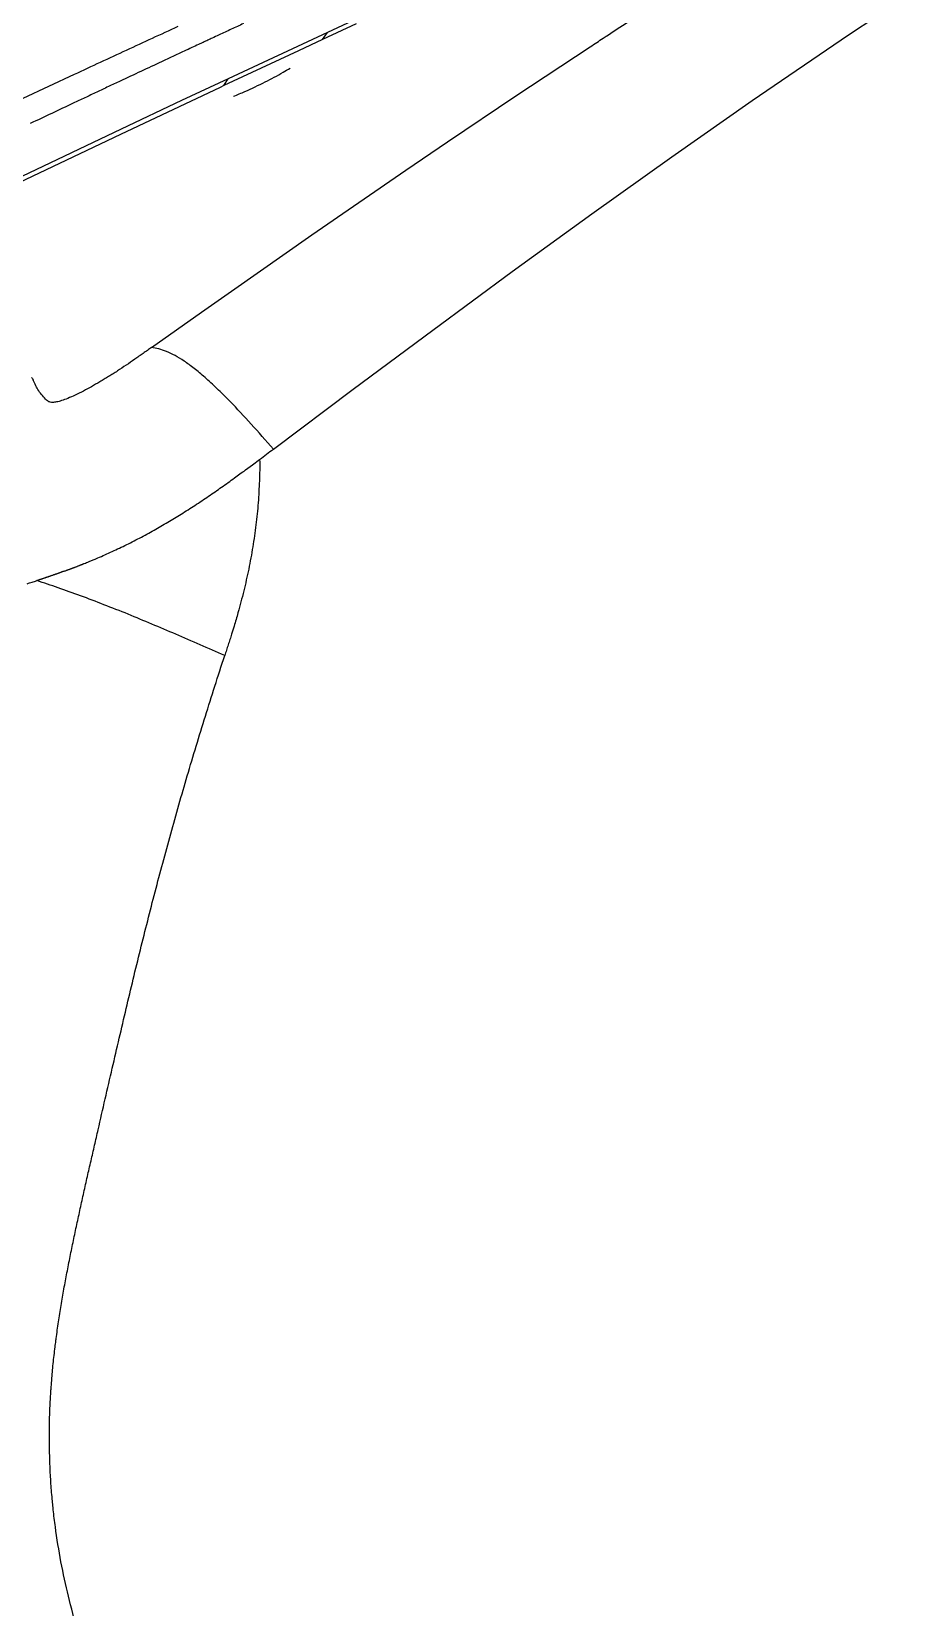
# Model space of a CAD drawing. Extents: x -51 to 27, y -13 to 136.
# Drawn here: x -38.61 to -31.44, y 25.45 to 38.26 of the extents above; entities that cross this region are included whole.
import ezdxf

# ---------------------------------------------------------------- set-up
doc = ezdxf.new("R2010")
doc.units = 0
doc.header["$MEASUREMENT"] = 0
doc.layers.add('GEOMETRY', color=2, linetype='Continuous', lineweight=25)

# ---------------------------------------------------------------- blocks, each defined once
blk = doc.blocks.new('2026 MONTERREY-BLOOM')
at = {"layer": 'GEOMETRY'}
for p, q in [((-20.284, -45.484), (-19.756, -45.134)), ((-24.149, -45.292), (-24.522, -45.464)), ((-24.522, -45.464), (-25.33, -45.841)), ((-24.288, -45.394), (-24.562, -45.521)), ((-24.562, -45.521), (-24.522, -45.464)), ((-24.562, -45.521), (-24.758, -45.612)), ((-22.989, -45.98), (-22.385, -45.58)), ((-21.069, -46.018), (-20.284, -45.484)), ((-24.758, -45.612), (-25.365, -45.896)), ((-27.436, -46.204), (-26.578, -45.803)), ((-25.33, -45.841), (-25.708, -46.018)), ((-25.365, -45.896), (-25.33, -45.841)), ((-25.394, -45.91), (-26.205, -46.292)), ((-25.365, -45.896), (-25.394, -45.91)), ((-23.546, -46.354), (-22.989, -45.98)), ((-25.708, -46.018), (-26.2, -46.25)), ((-21.722, -46.474), (-21.069, -46.018)), ((-26.205, -46.292), (-27.03, -46.685)), ((-26.2, -46.25), (-27.007, -46.634)), ((-23.883, -46.583), (-23.546, -46.354)), ((-22.372, -46.938), (-21.722, -46.474)), ((-24.267, -46.846), (-23.883, -46.583)), ((-24.648, -47.109), (-24.267, -46.846)), ((-23.019, -47.407), (-22.372, -46.938)), ((-25.303, -47.566), (-24.648, -47.109)), ((-23.666, -47.883), (-23.019, -47.407)), ((-25.546, -47.737), (-25.303, -47.566)), ((-25.952, -48.024), (-25.546, -47.737)), ((-24.312, -48.364), (-23.666, -47.883)), ((-26.928, -48.267), (-26.919, -48.277)), ((-26.919, -48.277), (-26.913, -48.29)), ((-24.961, -48.85), (-24.312, -48.364))]:
    blk.add_line(p, q, dxfattribs=at)
at = {"layer": 'GEOMETRY', "flags": 128}
for points in [[(-26.793, -48.461), (-26.799, -48.457), (-26.805, -48.452)], [(-25.188, -49.02), (-25.13, -48.977), (-25.073, -48.934)]]:
    blk.add_lwpolyline(points, dxfattribs=at)
at = {"layer": 'GEOMETRY'}
for points, knots in [([(-19.803, -75.376), (-20.573, -75.349), (-22.107, -75.294), (-24.41, -75.186), (-26.452, -75.069), (-28.236, -74.939), (-29.41, -74.834), (-30.231, -74.749), (-30.697, -74.696), (-31.162, -74.645), (-31.622, -74.554), (-32.088, -74.419), (-32.552, -74.237), (-33.007, -74.006), (-33.438, -73.733), (-33.841, -73.421), (-34.212, -73.071), (-34.549, -72.688), (-34.848, -72.275), (-35.107, -71.835), (-35.307, -71.406), (-35.457, -70.996), (-35.566, -70.611), (-35.646, -70.224), (-35.695, -69.825), (-35.741, -69.423), (-35.838, -68.516), (-35.959, -67.183), (-36.084, -65.416), (-36.197, -63.463), (-36.301, -61.258), (-36.394, -58.796), (-36.468, -56.328), (-36.527, -53.85), (-36.577, -51.038), (-36.616, -47.895), (-36.637, -44.561), (-36.642, -42.225), (-36.643, -40.887), (-36.643, -40.406), (-36.643, -39.926), (-36.643, -39.452), (-36.643, -39.139), (-36.643, -38.985)], [0, 0, 0, 0, 0.0467709, 0.0932958, 0.1400933, 0.1710351, 0.2019709, 0.2116866, 0.2211975, 0.2304811, 0.2400742, 0.2496538, 0.2599664, 0.2702825, 0.2805986, 0.2909143, 0.3012298, 0.311545, 0.3218607, 0.3321766, 0.3424925, 0.3505825, 0.3586781, 0.3667695, 0.3746051, 0.3831066, 0.3913525, 0.429977, 0.4644608, 0.4989699, 0.5488683, 0.598565, 0.6486664, 0.6988989, 0.7491594, 0.8195402, 0.8898842, 0.9517621, 0.9614858, 0.9712096, 0.9809334, 0.9906576, 1, 1, 1, 1]), ([(-22.385, -45.58), (-22.35, -45.557), (-22.304, -45.527), (-22.203, -45.46), (-22.086, -45.384), (-21.962, -45.303), (-21.86, -45.237), (-21.809, -45.204), (-21.775, -45.182)], [0, 0, 0, 0, 0.174157, 0.224379, 0.5, 0.75, 0.833336, 1, 1, 1, 1]), ([(-26.578, -45.803), (-26.437, -45.738), (-26.154, -45.606), (-25.875, -45.478), (-25.736, -45.414)], [0, 0, 0, 0, 0.5003429, 1, 1, 1, 1]), ([(-25.204, -45.392), (-25.237, -45.407), (-25.304, -45.438), (-25.37, -45.469), (-25.403, -45.484)], [0, 0, 0, 0, 0.500019, 1, 1, 1, 1]), ([(-25.624, -45.587), (-25.665, -45.606), (-25.747, -45.644), (-25.829, -45.683), (-25.87, -45.702)], [0, 0, 0, 0, 0.500028, 1, 1, 1, 1]), ([(-25.403, -45.484), (-25.422, -45.493), (-25.452, -45.507), (-25.488, -45.524), (-25.513, -45.535), (-25.538, -45.547), (-25.575, -45.564), (-25.606, -45.579), (-25.624, -45.587)], [0, 0, 0, 0, 0.25, 0.408196, 0.5, 0.585341, 0.75, 1, 1, 1, 1]), ([(-25.87, -45.702), (-25.926, -45.728), (-26.038, -45.78), (-26.151, -45.833), (-26.207, -45.86)], [0, 0, 0, 0, 0.500038, 1, 1, 1, 1]), ([(-25.285, -45.983), (-25.254, -45.97), (-25.167, -45.934), (-25.032, -45.869), (-24.91, -45.805), (-24.844, -45.765), (-24.825, -45.753)], [0, 0, 0, 0, 0.1960662, 0.5482968, 0.8703828, 1, 1, 1, 1]), ([(-26.398, -45.949), (-26.414, -45.957), (-26.446, -45.972), (-26.478, -45.987), (-26.494, -45.994)], [0, 0, 0, 0, 0.500009, 1, 1, 1, 1]), ([(-26.207, -45.86), (-26.239, -45.875), (-26.303, -45.904), (-26.366, -45.934), (-26.398, -45.949)], [0, 0, 0, 0, 0.500019, 1, 1, 1, 1]), ([(-26.59, -46.039), (-26.648, -46.067), (-26.763, -46.121), (-26.879, -46.176), (-26.938, -46.204)], [0, 0, 0, 0, 0.5000233, 1, 1, 1, 1]), ([(-26.494, -45.994), (-26.51, -46.002), (-26.542, -46.017), (-26.574, -46.032), (-26.59, -46.039)], [0, 0, 0, 0, 0.500008, 1, 1, 1, 1]), ([(-25.952, -48.024), (-25.963, -48.032), (-25.986, -48.048), (-26.008, -48.064), (-26.02, -48.072)], [0, 0, 0, 0, 0.500034, 1, 1, 1, 1]), ([(-25.829, -48.057), (-25.851, -48.049), (-25.895, -48.032), (-25.933, -48.027), (-25.952, -48.024)], [0, 0, 0, 0, 0.485666, 1, 1, 1, 1]), ([(-26.088, -48.12), (-26.111, -48.136), (-26.158, -48.168), (-26.206, -48.199), (-26.229, -48.215)], [0, 0, 0, 0, 0.500006, 1, 1, 1, 1]), ([(-25.686, -48.135), (-25.712, -48.119), (-25.764, -48.086), (-25.807, -48.067), (-25.829, -48.057)], [0, 0, 0, 0, 0.489844, 1, 1, 1, 1]), ([(-25.517, -48.268), (-25.547, -48.242), (-25.608, -48.19), (-25.66, -48.154), (-25.686, -48.135)], [0, 0, 0, 0, 0.497252, 1, 1, 1, 1]), ([(-26.301, -48.261), (-26.313, -48.268), (-26.337, -48.283), (-26.36, -48.297), (-26.372, -48.304)], [0, 0, 0, 0, 0.5, 1, 1, 1, 1]), ([(-26.229, -48.215), (-26.241, -48.223), (-26.265, -48.238), (-26.289, -48.253), (-26.301, -48.261)], [0, 0, 0, 0, 0.500001, 1, 1, 1, 1]), ([(-25.313, -48.463), (-25.349, -48.427), (-25.421, -48.355), (-25.485, -48.297), (-25.517, -48.268)], [0, 0, 0, 0, 0.505636, 1, 1, 1, 1]), ([(-26.805, -48.452), (-26.828, -48.428), (-26.874, -48.38), (-26.9, -48.32), (-26.913, -48.29)], [0, 0, 0, 0, 0.5, 1, 1, 1, 1]), ([(-26.505, -48.378), (-26.528, -48.39), (-26.575, -48.414), (-26.613, -48.43), (-26.633, -48.438)], [0, 0, 0, 0, 0.499997, 1, 1, 1, 1]), ([(-26.372, -48.304), (-26.395, -48.317), (-26.441, -48.344), (-26.483, -48.367), (-26.505, -48.378)], [0, 0, 0, 0, 0.500001, 1, 1, 1, 1]), ([(-26.724, -48.467), (-26.735, -48.469), (-26.757, -48.472), (-26.77, -48.47), (-26.777, -48.468)], [0, 0, 0, 0, 0.49997, 1, 1, 1, 1]), ([(-26.633, -48.438), (-26.65, -48.445), (-26.685, -48.458), (-26.711, -48.464), (-26.724, -48.467)], [0, 0, 0, 0, 0.499988, 1, 1, 1, 1]), ([(-24.961, -48.85), (-25.022, -48.781), (-25.143, -48.642), (-25.256, -48.523), (-25.313, -48.463)], [0, 0, 0, 0, 0.500053, 1, 1, 1, 1]), ([(-25.073, -48.934), (-25.054, -48.92), (-25.017, -48.892), (-24.98, -48.864), (-24.961, -48.85)], [0, 0, 0, 0, 0.499979, 1, 1, 1, 1]), ([(-25.277, -49.085), (-25.263, -49.074), (-25.233, -49.052), (-25.203, -49.031), (-25.188, -49.02)], [0, 0, 0, 0, 0.499877, 1, 1, 1, 1]), ([(-25.075, -49.108), (-25.078, -49.167), (-25.083, -49.286), (-25.096, -49.406), (-25.103, -49.466)], [0, 0, 0, 0, 0.5, 1, 1, 1, 1]), ([(-25.931, -49.509), (-25.894, -49.488), (-25.82, -49.446), (-25.748, -49.401), (-25.712, -49.379)], [0, 0, 0, 0, 0.5, 1, 1, 1, 1]), ([(-26.169, -49.634), (-26.129, -49.614), (-26.049, -49.574), (-25.97, -49.53), (-25.931, -49.509)], [0, 0, 0, 0, 0.499999, 1, 1, 1, 1]), ([(-25.103, -49.466), (-25.111, -49.525), (-25.127, -49.645), (-25.15, -49.765), (-25.162, -49.825)], [0, 0, 0, 0, 0.5, 1, 1, 1, 1]), ([(-26.404, -49.741), (-26.365, -49.724), (-26.286, -49.69), (-26.208, -49.652), (-26.169, -49.634)], [0, 0, 0, 0, 0.5, 1, 1, 1, 1]), ([(-26.632, -49.831), (-26.629, -49.83), (-26.624, -49.829), (-26.619, -49.827), (-26.617, -49.826)], [0, 0, 0, 0, 0.4999037, 1, 1, 1, 1]), ([(-26.617, -49.826), (-26.614, -49.825), (-26.609, -49.823), (-26.604, -49.821), (-26.602, -49.82)], [0, 0, 0, 0, 0.499904, 1, 1, 1, 1]), ([(-26.602, -49.82), (-26.6, -49.82), (-26.598, -49.819), (-26.595, -49.818), (-26.594, -49.817)], [0, 0, 0, 0, 0.499952, 1, 1, 1, 1]), ([(-26.594, -49.817), (-26.592, -49.816), (-26.587, -49.814), (-26.582, -49.812), (-26.579, -49.812)], [0, 0, 0, 0, 0.4999054, 1, 1, 1, 1]), ([(-26.579, -49.812), (-26.578, -49.811), (-26.575, -49.81), (-26.573, -49.809), (-26.572, -49.809)], [0, 0, 0, 0, 0.499953, 1, 1, 1, 1]), ([(-26.572, -49.809), (-26.569, -49.808), (-26.564, -49.806), (-26.559, -49.804), (-26.557, -49.803)], [0, 0, 0, 0, 0.499907, 1, 1, 1, 1]), ([(-26.557, -49.803), (-26.554, -49.802), (-26.549, -49.8), (-26.544, -49.798), (-26.541, -49.797)], [0, 0, 0, 0, 0.499908, 1, 1, 1, 1]), ([(-26.541, -49.797), (-26.54, -49.796), (-26.538, -49.795), (-26.535, -49.794), (-26.534, -49.794)], [0, 0, 0, 0, 0.499954, 1, 1, 1, 1]), ([(-26.534, -49.794), (-26.533, -49.793), (-26.53, -49.792), (-26.528, -49.791), (-26.526, -49.791)], [0, 0, 0, 0, 0.499954, 1, 1, 1, 1]), ([(-26.526, -49.791), (-26.525, -49.79), (-26.522, -49.789), (-26.518, -49.788), (-26.517, -49.787)], [0, 0, 0, 0, 0.499943, 1, 1, 1, 1]), ([(-26.517, -49.787), (-26.516, -49.787), (-26.514, -49.786), (-26.512, -49.785), (-26.511, -49.785)], [0, 0, 0, 0, 0.499965, 1, 1, 1, 1]), ([(-26.511, -49.785), (-26.509, -49.784), (-26.505, -49.782), (-26.501, -49.781), (-26.499, -49.78)], [0, 0, 0, 0, 0.4999329, 1, 1, 1, 1]), ([(-26.499, -49.78), (-26.493, -49.778), (-26.48, -49.772), (-26.467, -49.767), (-26.46, -49.764)], [0, 0, 0, 0, 0.499775, 1, 1, 1, 1]), ([(-26.46, -49.764), (-26.451, -49.76), (-26.432, -49.753), (-26.414, -49.745), (-26.404, -49.741)], [0, 0, 0, 0, 0.499691, 1, 1, 1, 1]), ([(-25.162, -49.825), (-25.175, -49.884), (-25.2, -50.003), (-25.233, -50.121), (-25.249, -50.18)], [0, 0, 0, 0, 0.4999996, 1, 1, 1, 1]), ([(-26.962, -49.944), (-26.956, -49.942), (-26.943, -49.938), (-26.93, -49.934), (-26.923, -49.932)], [0, 0, 0, 0, 0.499765, 1, 1, 1, 1]), ([(-26.923, -49.932), (-26.917, -49.93), (-26.904, -49.926), (-26.891, -49.921), (-26.885, -49.919)], [0, 0, 0, 0, 0.499756, 1, 1, 1, 1]), ([(-26.871, -49.915), (-26.873, -49.916), (-26.878, -49.917), (-26.882, -49.919), (-26.885, -49.919)], [0, 0, 0, 0, 0.500632, 1, 1, 1, 1]), ([(-26.142, -50.192), (-26.208, -50.166), (-26.339, -50.114), (-26.529, -50.042), (-26.712, -49.976), (-26.827, -49.938), (-26.885, -49.919)], [0, 0, 0, 0, 0.25433, 0.505616, 0.754024, 1, 1, 1, 1]), ([(-26.856, -49.91), (-26.858, -49.911), (-26.863, -49.912), (-26.868, -49.914), (-26.871, -49.915)], [0, 0, 0, 0, 0.501284, 1, 1, 1, 1]), ([(-26.841, -49.905), (-26.844, -49.906), (-26.849, -49.908), (-26.854, -49.909), (-26.856, -49.91)], [0, 0, 0, 0, 0.501044, 1, 1, 1, 1]), ([(-26.826, -49.9), (-26.829, -49.901), (-26.834, -49.902), (-26.839, -49.904), (-26.841, -49.905)], [0, 0, 0, 0, 0.4998419, 1, 1, 1, 1]), ([(-26.819, -49.898), (-26.82, -49.898), (-26.823, -49.899), (-26.825, -49.9), (-26.826, -49.9)], [0, 0, 0, 0, 0.499446, 1, 1, 1, 1]), ([(-26.812, -49.895), (-26.813, -49.896), (-26.816, -49.897), (-26.818, -49.897), (-26.819, -49.898)], [0, 0, 0, 0, 0.500049, 1, 1, 1, 1]), ([(-26.805, -49.893), (-26.806, -49.893), (-26.809, -49.894), (-26.811, -49.895), (-26.812, -49.895)], [0, 0, 0, 0, 0.499287, 1, 1, 1, 1]), ([(-26.797, -49.89), (-26.798, -49.89), (-26.801, -49.891), (-26.804, -49.892), (-26.805, -49.893)], [0, 0, 0, 0, 0.500054, 1, 1, 1, 1]), ([(-26.789, -49.887), (-26.791, -49.888), (-26.793, -49.889), (-26.796, -49.89), (-26.797, -49.89)], [0, 0, 0, 0, 0.499708, 1, 1, 1, 1]), ([(-26.781, -49.885), (-26.782, -49.885), (-26.785, -49.886), (-26.788, -49.887), (-26.789, -49.887)], [0, 0, 0, 0, 0.499565, 1, 1, 1, 1]), ([(-26.767, -49.88), (-26.769, -49.881), (-26.774, -49.882), (-26.778, -49.884), (-26.781, -49.885)], [0, 0, 0, 0, 0.500875, 1, 1, 1, 1]), ([(-26.752, -49.875), (-26.755, -49.876), (-26.76, -49.877), (-26.765, -49.879), (-26.767, -49.88)], [0, 0, 0, 0, 0.500435, 1, 1, 1, 1]), ([(-26.745, -49.872), (-26.746, -49.872), (-26.748, -49.873), (-26.751, -49.874), (-26.752, -49.875)], [0, 0, 0, 0, 0.500506, 1, 1, 1, 1]), ([(-26.737, -49.869), (-26.738, -49.87), (-26.741, -49.871), (-26.743, -49.872), (-26.745, -49.872)], [0, 0, 0, 0, 0.499351, 1, 1, 1, 1]), ([(-26.729, -49.867), (-26.73, -49.867), (-26.733, -49.868), (-26.736, -49.869), (-26.737, -49.869)], [0, 0, 0, 0, 0.499355, 1, 1, 1, 1]), ([(-26.715, -49.862), (-26.717, -49.863), (-26.722, -49.864), (-26.727, -49.866), (-26.729, -49.867)], [0, 0, 0, 0, 0.500095, 1, 1, 1, 1]), ([(-26.707, -49.859), (-26.709, -49.859), (-26.711, -49.86), (-26.714, -49.861), (-26.715, -49.862)], [0, 0, 0, 0, 0.498376, 1, 1, 1, 1]), ([(-26.692, -49.853), (-26.695, -49.854), (-26.7, -49.856), (-26.705, -49.858), (-26.707, -49.859)], [0, 0, 0, 0, 0.5001002, 1, 1, 1, 1]), ([(-26.684, -49.851), (-26.686, -49.851), (-26.688, -49.852), (-26.691, -49.853), (-26.692, -49.853)], [0, 0, 0, 0, 0.501175, 1, 1, 1, 1]), ([(-26.677, -49.848), (-26.678, -49.848), (-26.681, -49.849), (-26.683, -49.85), (-26.684, -49.851)], [0, 0, 0, 0, 0.50005, 1, 1, 1, 1]), ([(-26.669, -49.845), (-26.67, -49.846), (-26.673, -49.846), (-26.676, -49.847), (-26.677, -49.848)], [0, 0, 0, 0, 0.497666, 1, 1, 1, 1]), ([(-26.662, -49.842), (-26.663, -49.843), (-26.665, -49.844), (-26.668, -49.845), (-26.669, -49.845)], [0, 0, 0, 0, 0.500362, 1, 1, 1, 1]), ([(-26.662, -49.842), (-26.659, -49.841), (-26.654, -49.84), (-26.649, -49.838), (-26.647, -49.837)], [0, 0, 0, 0, 0.499902, 1, 1, 1, 1]), ([(-26.647, -49.837), (-26.644, -49.836), (-26.639, -49.834), (-26.634, -49.832), (-26.632, -49.831)], [0, 0, 0, 0, 0.499903, 1, 1, 1, 1]), ([(-25.357, -50.529), (-25.49, -50.47), (-25.755, -50.353), (-26.014, -50.246), (-26.142, -50.192)], [0, 0, 0, 0, 0.503373, 1, 1, 1, 1]), ([(-25.249, -50.18), (-25.254, -50.198), (-25.265, -50.234), (-25.275, -50.27), (-25.281, -50.288)], [0, 0, 0, 0, 0.500348, 1, 1, 1, 1]), ([(-25.281, -50.288), (-25.284, -50.299), (-25.291, -50.321), (-25.297, -50.343), (-25.301, -50.354)], [0, 0, 0, 0, 0.5002123, 1, 1, 1, 1]), ([(-25.329, -50.442), (-25.333, -50.456), (-25.343, -50.485), (-25.352, -50.514), (-25.357, -50.529)], [0, 0, 0, 0, 0.50028, 1, 1, 1, 1]), ([(-25.301, -50.354), (-25.305, -50.369), (-25.315, -50.398), (-25.324, -50.427), (-25.329, -50.442)], [0, 0, 0, 0, 0.500282, 1, 1, 1, 1]), ([(-25.514, -51.021), (-25.489, -50.94), (-25.437, -50.775), (-25.384, -50.612), (-25.357, -50.529)], [0, 0, 0, 0, 0.493033, 1, 1, 1, 1]), ([(-25.661, -51.505), (-25.637, -51.425), (-25.589, -51.262), (-25.539, -51.102), (-25.514, -51.021)], [0, 0, 0, 0, 0.4977413, 1, 1, 1, 1]), ([(-25.796, -51.978), (-25.774, -51.899), (-25.73, -51.741), (-25.684, -51.584), (-25.661, -51.505)], [0, 0, 0, 0, 0.497633, 1, 1, 1, 1]), ([(-25.923, -52.448), (-25.902, -52.37), (-25.861, -52.213), (-25.818, -52.057), (-25.796, -51.978)], [0, 0, 0, 0, 0.495755, 1, 1, 1, 1]), ([(-26.158, -53.397), (-26.12, -53.237), (-26.044, -52.919), (-25.963, -52.605), (-25.923, -52.448)], [0, 0, 0, 0, 0.501254, 1, 1, 1, 1]), ([(-26.271, -53.882), (-26.252, -53.801), (-26.215, -53.639), (-26.176, -53.477), (-26.158, -53.397)], [0, 0, 0, 0, 0.503117, 1, 1, 1, 1]), ([(-26.386, -54.382), (-26.367, -54.299), (-26.329, -54.132), (-26.29, -53.966), (-26.271, -53.882)], [0, 0, 0, 0, 0.500303, 1, 1, 1, 1]), ([(-26.444, -54.635), (-26.434, -54.593), (-26.415, -54.508), (-26.396, -54.424), (-26.386, -54.382)], [0, 0, 0, 0, 0.501785, 1, 1, 1, 1]), ([(-26.502, -54.892), (-26.493, -54.849), (-26.473, -54.763), (-26.454, -54.678), (-26.444, -54.635)], [0, 0, 0, 0, 0.502324, 1, 1, 1, 1]), ([(-26.559, -55.152), (-26.55, -55.108), (-26.531, -55.022), (-26.512, -54.935), (-26.502, -54.892)], [0, 0, 0, 0, 0.500839, 1, 1, 1, 1]), ([(-26.587, -55.282), (-26.582, -55.26), (-26.573, -55.217), (-26.564, -55.173), (-26.559, -55.152)], [0, 0, 0, 0, 0.5000832, 1, 1, 1, 1]), ([(-26.614, -55.413), (-26.609, -55.391), (-26.601, -55.347), (-26.591, -55.304), (-26.587, -55.282)], [0, 0, 0, 0, 0.500272, 1, 1, 1, 1]), ([(-26.664, -55.677), (-26.656, -55.632), (-26.64, -55.545), (-26.622, -55.457), (-26.614, -55.413)], [0, 0, 0, 0, 0.501213, 1, 1, 1, 1]), ([(-26.708, -55.944), (-26.701, -55.899), (-26.688, -55.81), (-26.672, -55.721), (-26.664, -55.677)], [0, 0, 0, 0, 0.5018945, 1, 1, 1, 1]), ([(-26.744, -56.216), (-26.741, -56.193), (-26.737, -56.154), (-26.731, -56.111), (-26.729, -56.089), (-26.728, -56.082), (-26.721, -56.035), (-26.715, -55.989), (-26.708, -55.944)], [0, 0, 0, 0, 0.250008, 0.428184, 0.47737, 0.492005, 0.500005, 1, 1, 1, 1]), ([(-26.769, -56.49), (-26.767, -56.467), (-26.764, -56.428), (-26.761, -56.385), (-26.759, -56.362), (-26.754, -56.309), (-26.749, -56.261), (-26.744, -56.216)], [0, 0, 0, 0, 0.25001, 0.424851, 0.474881, 0.500006, 1, 1, 1, 1]), ([(-26.777, -56.627), (-26.776, -56.604), (-26.774, -56.577), (-26.772, -56.543), (-26.771, -56.52), (-26.77, -56.501), (-26.769, -56.49)], [0, 0, 0, 0, 0.5, 0.592221, 0.75, 1, 1, 1, 1]), ([(-26.781, -56.771), (-26.781, -56.747), (-26.78, -56.699), (-26.778, -56.651), (-26.777, -56.627)], [0, 0, 0, 0, 0.500577, 1, 1, 1, 1]), ([(-26.78, -57.046), (-26.78, -57.023), (-26.781, -56.984), (-26.782, -56.941), (-26.782, -56.918), (-26.782, -56.865), (-26.782, -56.817), (-26.781, -56.771)], [0, 0, 0, 0, 0.2500117, 0.4232178, 0.4736413, 0.500007, 1, 1, 1, 1]), ([(-26.764, -57.33), (-26.766, -57.306), (-26.769, -57.265), (-26.772, -57.219), (-26.773, -57.196), (-26.774, -57.19), (-26.774, -57.188), (-26.774, -57.188), (-26.774, -57.188), (-26.776, -57.14), (-26.778, -57.093), (-26.78, -57.046)], [0, 0, 0, 0, 0.250013, 0.436433, 0.483546, 0.495607, 0.498764, 0.499625, 0.499876, 0.500008, 1, 1, 1, 1]), ([(-26.734, -57.61), (-26.74, -57.563), (-26.746, -57.517), (-26.751, -57.47), (-26.751, -57.469), (-26.751, -57.468), (-26.751, -57.462), (-26.754, -57.439), (-26.758, -57.394), (-26.762, -57.353), (-26.764, -57.33)], [0, 0, 0, 0, 0.499997, 0.500153, 0.501337, 0.504584, 0.516797, 0.564094, 0.749999, 1, 1, 1, 1]), ([(-26.628, -58.174), (-26.649, -58.081), (-26.692, -57.894), (-26.72, -57.705), (-26.734, -57.61)], [0, 0, 0, 0, 0.500001, 1, 1, 1, 1]), ([(-26.466, -58.731), (-26.496, -58.639), (-26.557, -58.455), (-26.604, -58.268), (-26.628, -58.174)], [0, 0, 0, 0, 0.500001, 1, 1, 1, 1])]:
    blk.add_open_spline(points, degree=3, knots=knots, dxfattribs=at)
for points in [[(-26.02, -48.072), (-26.031, -48.08), (-26.054, -48.096), (-26.077, -48.112), (-26.088, -48.12)], [(-26.777, -48.468), (-26.78, -48.468), (-26.786, -48.466), (-26.791, -48.463), (-26.793, -48.461)], [(-25.073, -48.934), (-25.072, -48.963), (-25.072, -49.02), (-25.074, -49.079), (-25.075, -49.108)], [(-25.488, -49.233), (-25.453, -49.209), (-25.382, -49.16), (-25.312, -49.11), (-25.277, -49.085)], [(-25.712, -49.379), (-25.674, -49.355), (-25.599, -49.308), (-25.525, -49.258), (-25.488, -49.233)]]:
    blk.add_open_spline(points, degree=3, dxfattribs=at)

msp = doc.modelspace()

# ---------------------------------------------------------------- block references
msp.add_blockref('2026 MONTERREY-BLOOM', (-11.682, 83.714))

doc.saveas('drawing.dxf')
